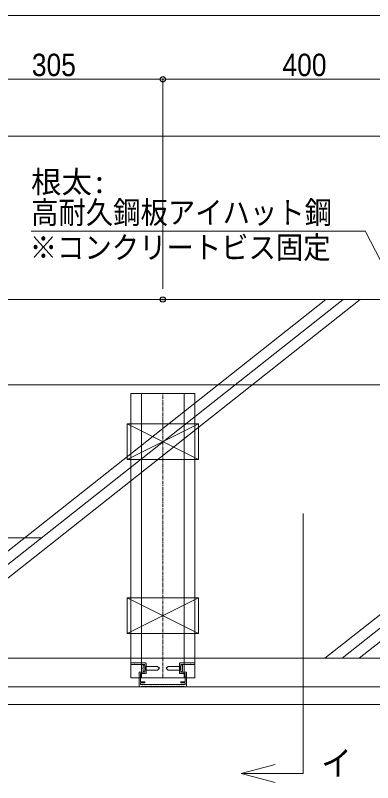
# Model space of a CAD drawing. Units: millimetres, scale not verified. Extents: x -8199 to 8201, y -2963 to 5056.
# Drawn here: x 1622 to 2292, y 3553 to 4993 of the extents above; entities that cross this region are included whole.
import ezdxf
from ezdxf.enums import TextEntityAlignment as Align

# ---------------------------------------------------------------- set-up
doc = ezdxf.new("R2010")
doc.units = ezdxf.units.MM
doc.header["$LTSCALE"] = 20
doc.header["$PDMODE"] = 32
doc.header["$PDSIZE"] = 10
doc.linetypes.add('CHAIN1', pattern=[8, 5, -1, 1, -1])
for name, color, linetype, lineweight in [('0-1_一般', 4, 'Continuous', 9), ('0-2_寸法', 7, 'Continuous', 9), ('0-3_0', 7, 'Continuous', 9)]:
    doc.layers.add(name, color=color, linetype=linetype, lineweight=lineweight)
doc.layers.add('0-4_Defpoints', color=7, linetype='Continuous')
doc.styles.add('ＭＳ ゴシック', font='')
doc.styles.add('ＭＳ Ｐゴシック', font='')
doc.styles.get('ＭＳ ゴシック').set_extended_font_data('MS Gothic')
doc.styles.get('ＭＳ Ｐゴシック').set_extended_font_data('MS PGothic')

# ---------------------------------------------------------------- blocks, each defined once
blk = doc.blocks.new('グループ-45-1')
at = {"layer": '0-1_一般', "color": 2}
for p, q in [((372561, -56426.8), (372561, -48426.8)), ((374361, -48426.8), (372561, -48426.8)), ((372861, -56426.8), (372861, -48426.8)), ((374061, -56426.8), (374061, -48426.8)), ((374361, -56426.8), (374361, -48426.8)), ((374361, -56426.8), (372561, -56426.8))]:
    blk.add_line(p, q, dxfattribs=at)
at = {"layer": '0-1_一般', "color": 7, "linetype": 'CHAIN1'}
blk.add_line((373461, -56426.8), (373461, -48426.8), dxfattribs=at)
blk = doc.blocks.new('グループ-46-1')
at = {"layer": '0-2_寸法'}
for p, q in [((374461, -50276.8), (372461, -49276.8)), ((372461, -50276.8), (374461, -49276.8))]:
    blk.add_line(p, q, dxfattribs=at)
blk.add_lwpolyline([(372461, -49276.8), (374461, -49276.8), (374461, -50276.8), (372461, -50276.8)], close=True, dxfattribs=at)
blk = doc.blocks.new('グループ-47-1')
at = {"layer": '0-2_寸法'}
for p, q in [((374461, -54176.8), (372461, -55176.8)), ((372461, -54176.8), (374461, -55176.8))]:
    blk.add_line(p, q, dxfattribs=at)
blk.add_lwpolyline([(372461, -54176.8), (374461, -54176.8), (374461, -55176.8), (372461, -55176.8)], close=True, dxfattribs=at)
blk = doc.blocks.new('グループ-48-1')
at = {"layer": '0-1_一般'}
for p, q in [((372979, -56116.4), (372951, -56116.4)), ((372951, -56201.2), (372979, -56201.2))]:
    blk.add_line(p, q, dxfattribs=at)
for points in [[(372910.8, -56237.9), (372910.1, -56235.9), (372909.6, -56233.9), (372909.2, -56231.9), (372909, -56230.3), (372908.9, -56229.3), (372908.7, -56228.3), (372908.6, -56227.2), (372908.5, -56226.2), (372908.3, -56225.2), (372908.2, -56224.1), (372908.1, -56223.1), (372907.9, -56222), (372907.8, -56221), (372907.7, -56220), (372907.5, -56218.9), (372907.4, -56217.9), (372907.3, -56216.9), (372907.1, -56215.8), (372907, -56214.8), (372906.9, -56213.7), (372906.7, -56212.7), (372906.6, -56211.7), (372906.5, -56210.6), (372906.3, -56209.6), (372906.1, -56207.6), (372905.5, -56202.9), (372905, -56198.2), (372904.6, -56193.5), (372904.2, -56188.8), (372903.9, -56184.1), (372903.6, -56179.4), (372903.4, -56174.7), (372903.2, -56170), (372903.1, -56165.3), (372903, -56160.6), (372903.1, -56155.9), (372903.1, -56151.2), (372903.2, -56146.5), (372903.4, -56141.7)], [(372903.4, -56141.7), (372903.6, -56137), (372903.9, -56132.3), (372904.3, -56127.6), (372904.7, -56122.9), (372905.1, -56118.2), (372905.7, -56113.5), (372906.2, -56108.8), (372906.4, -56107.8), (372906.5, -56106.7), (372906.6, -56105.7), (372906.8, -56104.7), (372906.9, -56103.6), (372907, -56102.6), (372907.2, -56101.5), (372907.3, -56100.5), (372907.4, -56099.5), (372907.6, -56098.4), (372907.7, -56097.4), (372907.8, -56096.3), (372908, -56095.3), (372908.1, -56094.3), (372908.2, -56093.2), (372908.4, -56092.2), (372908.5, -56091.2), (372908.6, -56090.1), (372908.8, -56089.1), (372908.9, -56088), (372909, -56087), (372909.3, -56085.3), (372909.7, -56083.3), (372910.3, -56081.2), (372911, -56079.2), (372911.8, -56077.2), (372912.8, -56075.3), (372914, -56073.4), (372915.2, -56071.6), (372916.7, -56069.8), (372918.2, -56068.1), (372919.9, -56066.6)], [(372919.9, -56066.6), (372921.6, -56065.2), (372923.5, -56063.9), (372925.4, -56062.7), (372927.4, -56061.7), (372929.5, -56060.9), (372931.6, -56060.2), (372933.6, -56059.6), (372935.7, -56059.2), (372937.8, -56058.9), (372939.8, -56058.8), (372941, -56058.8), (372941.5, -56058.8), (372942, -56058.8), (372942.5, -56058.8), (372943, -56058.8), (372943.5, -56058.8), (372943.9, -56058.8), (372944.4, -56058.8), (372944.9, -56058.8), (372945.4, -56058.8), (372945.9, -56058.8), (372946.3, -56058.8), (372946.8, -56058.8), (372947.3, -56058.8), (372947.8, -56058.8), (372948.3, -56058.8), (372948.8, -56058.8), (372949.2, -56058.8), (372949.7, -56058.8), (372950.2, -56058.8), (372950.7, -56058.8), (372951, -56061.2), (372951, -56070.6), (372951, -56080), (372951, -56089.4), (372951, -56098.8), (372951, -56108.2), (372951, -56117.6), (372951, -56127)], [(372951, -56127), (372951, -56136.5), (372951, -56145.9), (372951, -56155.3), (372951, -56164.7), (372951, -56174.1), (372951, -56183.5), (372951, -56192.9), (372951, -56202.3), (372951, -56211.7), (372951, -56221.2), (372951, -56230.6), (372951, -56240), (372951, -56249.4), (372951, -56258.8), (372951, -56258.8)], [(372951, -56258.8), (372950.6, -56258.8), (372950.1, -56258.8), (372949.6, -56258.8), (372949.1, -56258.8), (372948.6, -56258.8), (372948.2, -56258.8), (372947.7, -56258.8), (372947.2, -56258.8), (372946.7, -56258.8), (372946.2, -56258.8), (372945.7, -56258.8), (372945.3, -56258.8), (372944.8, -56258.8), (372944.3, -56258.8), (372943.8, -56258.8), (372943.3, -56258.8), (372942.9, -56258.8), (372942.4, -56258.8), (372941.9, -56258.8), (372941.4, -56258.8), (372940.9, -56258.8), (372939.3, -56258.8), (372937.3, -56258.6), (372935.2, -56258.3), (372933.1, -56257.9), (372931, -56257.3), (372929, -56256.5), (372926.9, -56255.6), (372925, -56254.6), (372923, -56253.4), (372921.2, -56252.1), (372919.5, -56250.6), (372917.8, -56249.1), (372916.3, -56247.4), (372914.9, -56245.6), (372913.7, -56243.7), (372912.6, -56241.8), (372911.6, -56239.9), (372910.8, -56237.9)]]:
    blk.add_lwpolyline(points, dxfattribs=at)
blk.add_lwpolyline([(372979, -56208.8), (373310.4, -56208.8), (373363, -56158.8), (373310.4, -56108.8), (372979, -56108.8)], close=True, dxfattribs=at)
blk = doc.blocks.new('グループ-49-1')
at = {"layer": '0-1_一般'}
for p, q in [((373943, -56116.4), (373971, -56116.4)), ((373971, -56201.2), (373943, -56201.2))]:
    blk.add_line(p, q, dxfattribs=at)
blk.add_lwpolyline([(373943, -56208.8), (373611.6, -56208.8), (373559, -56158.8), (373611.6, -56108.8), (373943, -56108.8)], close=True, dxfattribs=at)
for points in [[(374002.2, -56066.6), (374000.4, -56065.2), (373998.6, -56063.9), (373996.6, -56062.7), (373994.6, -56061.7), (373992.6, -56060.9), (373990.5, -56060.2), (373988.4, -56059.6), (373986.4, -56059.2), (373984.3, -56058.9), (373982.3, -56058.8), (373981, -56058.8), (373980.6, -56058.8), (373980.1, -56058.8), (373979.6, -56058.8), (373979.1, -56058.8), (373978.6, -56058.8), (373978.1, -56058.8), (373977.7, -56058.8), (373977.2, -56058.8), (373976.7, -56058.8), (373976.2, -56058.8), (373975.7, -56058.8), (373975.3, -56058.8), (373974.8, -56058.8), (373974.3, -56058.8), (373973.8, -56058.8), (373973.3, -56058.8), (373972.8, -56058.8), (373972.4, -56058.8), (373971.9, -56058.8), (373971.4, -56058.8), (373971, -56061.2), (373971, -56070.6), (373971, -56080), (373971, -56089.4), (373971, -56098.8), (373971, -56108.2), (373971, -56117.6), (373971, -56127)], [(373971, -56127), (373971, -56136.5), (373971, -56145.9), (373971, -56155.3), (373971, -56164.7), (373971, -56174.1), (373971, -56183.5), (373971, -56192.9), (373971, -56202.3), (373971, -56211.7), (373971, -56221.2), (373971, -56230.6), (373971, -56240), (373971, -56249.4), (373971, -56258.8), (373971, -56258.8)], [(374018.7, -56141.7), (374018.4, -56137), (374018.1, -56132.3), (374017.8, -56127.6), (374017.4, -56122.9), (374016.9, -56118.2), (374016.4, -56113.5), (374015.8, -56108.8), (374015.7, -56107.8), (374015.6, -56106.7), (374015.4, -56105.7), (374015.3, -56104.7), (374015.2, -56103.6), (374015, -56102.6), (374014.9, -56101.5), (374014.8, -56100.5), (374014.6, -56099.5), (374014.5, -56098.4), (374014.4, -56097.4), (374014.2, -56096.3), (374014.1, -56095.3), (374014, -56094.3), (374013.8, -56093.2), (374013.7, -56092.2), (374013.6, -56091.2), (374013.4, -56090.1), (374013.3, -56089.1), (374013.2, -56088), (374013, -56087), (374012.8, -56085.3), (374012.4, -56083.3), (374011.8, -56081.2), (374011.1, -56079.2), (374010.3, -56077.2), (374009.3, -56075.3), (374008.1, -56073.4), (374006.8, -56071.6), (374005.4, -56069.8), (374003.9, -56068.1), (374002.2, -56066.6)], [(374011.3, -56237.9), (374012, -56235.9), (374012.5, -56233.9), (374012.9, -56231.9), (374013.1, -56230.3), (374013.2, -56229.3), (374013.3, -56228.3), (374013.5, -56227.2), (374013.6, -56226.2), (374013.7, -56225.2), (374013.9, -56224.1), (374014, -56223.1), (374014.1, -56222), (374014.3, -56221), (374014.4, -56220), (374014.5, -56218.9), (374014.7, -56217.9), (374014.8, -56216.9), (374014.9, -56215.8), (374015.1, -56214.8), (374015.2, -56213.7), (374015.3, -56212.7), (374015.5, -56211.7), (374015.6, -56210.6), (374015.7, -56209.6), (374016, -56207.6), (374016.5, -56202.9), (374017.1, -56198.2), (374017.5, -56193.5), (374017.9, -56188.8), (374018.2, -56184.1), (374018.5, -56179.4), (374018.7, -56174.7), (374018.9, -56170), (374019, -56165.3), (374019, -56160.6), (374019, -56155.9), (374019, -56151.2), (374018.8, -56146.5), (374018.7, -56141.7)], [(373971, -56258.8), (373971.5, -56258.8), (373972, -56258.8), (373972.5, -56258.8), (373973, -56258.8), (373973.4, -56258.8), (373973.9, -56258.8), (373974.4, -56258.8), (373974.9, -56258.8), (373975.4, -56258.8), (373975.9, -56258.8), (373976.3, -56258.8), (373976.8, -56258.8), (373977.3, -56258.8), (373977.8, -56258.8), (373978.3, -56258.8), (373978.7, -56258.8), (373979.2, -56258.8), (373979.7, -56258.8), (373980.2, -56258.8), (373980.7, -56258.8), (373981.2, -56258.8), (373982.8, -56258.8), (373984.8, -56258.6), (373986.9, -56258.3), (373989, -56257.9), (373991, -56257.3), (373993.1, -56256.5), (373995.1, -56255.6), (373997.1, -56254.6), (373999, -56253.4), (374000.9, -56252.1), (374002.6, -56250.6), (374004.3, -56249.1), (374005.8, -56247.4), (374007.2, -56245.6), (374008.4, -56243.7), (374009.5, -56241.8), (374010.5, -56239.9), (374011.3, -56237.9)]]:
    blk.add_lwpolyline(points, dxfattribs=at)
blk = doc.blocks.new('_DOT')
at = {"layer": '0-3_0'}
for p, q in [((-10, 0), (-20, 0)), ((-5, 0), (5, 0))]:
    blk.add_line(p, q, dxfattribs=at)

msp = doc.modelspace()

# ---------------------------------------------------------------- linework, layer by layer
at = {"layer": '0-1_一般', "color": 2}
for p, q in [((1651.1, 4588.5), (2278.48, 4588.5)), ((2278.48, 4587.96), (2431.48, 4286.78))]:
    msp.add_line(p, q, dxfattribs=at)
at = {"layer": '0-1_一般'}
for p, q in [((1866.81, 3776.64), (1866.81, 3759.31)), ((1929.48, 3759.31), (1929.48, 3776.64)), ((1853.48, 3735.58), (1853.48, 3759.31)), ((1942.81, 3759.31), (1942.81, 3735.58)), ((1857.73, 3733.44), (1855.61, 3733.44)), ((1940.68, 3733.44), (1938.56, 3733.44))]:
    msp.add_line(p, q, dxfattribs=at)
at = {"layer": '0-1_一般', "color": 7}
for points in [[(1324.81, 4460.11), (3991.48, 4460.11), (3991.48, 4300.11), (1324.81, 4300.11)], [(1411.48, 4300.11), (3904.81, 4300.11), (3904.81, 3786.78), (1411.48, 3786.78)]]:
    msp.add_lwpolyline(points, close=True, dxfattribs=at)
at = {"layer": '0-1_一般', "color": 2}
for points in [[(1670.8, 4012.77), (1104.45, 4012.77), (1104.45, 4129)], [(2161.42, 4058.34), (2161.42, 3570.34), (2045.19, 3570.34)], [(2108.69, 3553.32), (2045.19, 3570.34), (2108.69, 3587.35)]]:
    msp.add_lwpolyline(points, dxfattribs=at)
at = {"layer": '0-1_一般'}
for points in [[(1854.81, 3760.64), (1864.14, 3760.64), (1864.14, 3767.58), (1864.54, 3767.98), (1864.14, 3768.38), (1864.14, 3775.31), (1846.54, 3775.31), (1846.14, 3775.71), (1845.74, 3775.31), (1838.14, 3775.31), (1838.14, 3777.98), (1845.74, 3777.98), (1846.14, 3777.58), (1846.54, 3777.98), (1865.48, 3777.98)], [(1930.81, 3777.98), (1949.74, 3777.98), (1950.14, 3777.58), (1950.54, 3777.98), (1958.14, 3777.98), (1958.14, 3775.31), (1950.54, 3775.31), (1950.14, 3775.71), (1949.74, 3775.31), (1932.14, 3775.31), (1932.14, 3768.38), (1931.74, 3767.98), (1932.14, 3767.58), (1932.14, 3760.64), (1941.48, 3760.64)], [(1865.48, 3757.98), (1856.14, 3757.98), (1856.14, 3742.44), (1864.48, 3742.44), (1864.48, 3740.44), (1856.14, 3740.44), (1856.14, 3737.44), (1940.14, 3737.44), (1940.14, 3740.44), (1931.81, 3740.44), (1931.81, 3742.44), (1940.14, 3742.44), (1940.14, 3757.98), (1930.81, 3757.98)]]:
    msp.add_lwpolyline(points, dxfattribs=at)
at = {"layer": '0-1_一般', "color": 1}
msp.add_lwpolyline([(3991.48, 3700.11), (3958.15, 3733.44), (1358.14, 3733.44), (1324.81, 3700.11)], close=True, dxfattribs=at)
at = {"layer": '0-1_一般'}
for centre, radius, start, end in [((1865.48, 3776.64), 1.33, 45, 90), ((1865.48, 3776.64), 1.33, 0, 45), ((1930.81, 3776.64), 1.33, 135, 180), ((1930.81, 3776.64), 1.33, 90, 135), ((1854.81, 3759.31), 1.33, 135, 180), ((1854.81, 3759.31), 1.33, 90, 135), ((1865.48, 3759.31), 1.33, 315, 0), ((1930.81, 3759.31), 1.33, 180, 225), ((1941.48, 3759.31), 1.33, 45, 90), ((1941.48, 3759.31), 1.33, 0, 45), ((1865.48, 3759.31), 1.33, 270, 315), ((1930.81, 3759.31), 1.33, 225, 270), ((1855.61, 3735.58), 2.13, 180, 270), ((1857.73, 3734.11), 0.667, 270, 330), ((1858.88, 3733.44), 0.667, 90, 150), ((1858.88, 3733.44), 0.667, 30, 90), ((1860.04, 3734.11), 0.667, 210, 270), ((1860.04, 3734.11), 0.667, 270, 330), ((1861.19, 3733.44), 0.667, 90, 150), ((1861.19, 3733.44), 0.667, 30, 90), ((1862.35, 3734.11), 0.667, 210, 270), ((1862.35, 3734.11), 0.667, 270, 330), ((1863.5, 3733.44), 0.667, 90, 150), ((1863.5, 3733.44), 0.667, 30, 90), ((1864.66, 3734.11), 0.667, 210, 270), ((1864.66, 3734.11), 0.667, 270, 330), ((1865.81, 3733.44), 0.667, 90, 150), ((1865.81, 3733.44), 0.667, 30, 90), ((1866.97, 3734.11), 0.667, 210, 270), ((1866.97, 3734.11), 0.667, 270, 330), ((1868.12, 3733.44), 0.667, 90, 150), ((1868.12, 3733.44), 0.667, 30, 90), ((1869.28, 3734.11), 0.667, 210, 270), ((1869.28, 3734.11), 0.667, 270, 330), ((1870.43, 3733.44), 0.667, 90, 150), ((1870.43, 3733.44), 0.667, 30, 90), ((1871.59, 3734.11), 0.667, 210, 270), ((1871.59, 3734.11), 0.667, 270, 330), ((1872.74, 3733.44), 0.667, 90, 150), ((1872.74, 3733.44), 0.667, 30, 90), ((1873.9, 3734.11), 0.667, 210, 270), ((1873.9, 3734.11), 0.667, 270, 330), ((1875.05, 3733.44), 0.667, 90, 150), ((1875.05, 3733.44), 0.667, 30, 90), ((1876.2, 3734.11), 0.667, 210, 270), ((1876.2, 3734.11), 0.667, 270, 330), ((1877.36, 3733.44), 0.667, 90, 150), ((1877.36, 3733.44), 0.667, 30, 90), ((1878.51, 3734.11), 0.667, 210, 270), ((1878.51, 3734.11), 0.667, 270, 330), ((1879.67, 3733.44), 0.667, 90, 150), ((1879.67, 3733.44), 0.667, 30, 90), ((1880.82, 3734.11), 0.667, 210, 270), ((1880.82, 3734.11), 0.667, 270, 330), ((1881.98, 3733.44), 0.667, 90, 150), ((1881.98, 3733.44), 0.667, 30, 90), ((1883.13, 3734.11), 0.667, 210, 270), ((1883.13, 3734.11), 0.667, 270, 330), ((1884.29, 3733.44), 0.667, 90, 150), ((1884.29, 3733.44), 0.667, 30, 90), ((1885.44, 3734.11), 0.667, 210, 270), ((1885.44, 3734.11), 0.667, 270, 330), ((1886.6, 3733.44), 0.667, 90, 150), ((1886.6, 3733.44), 0.667, 30, 90), ((1887.75, 3734.11), 0.667, 210, 270), ((1887.75, 3734.11), 0.667, 270, 330), ((1888.91, 3733.44), 0.667, 90, 150), ((1888.91, 3733.44), 0.667, 30, 90), ((1890.06, 3734.11), 0.667, 210, 270), ((1890.06, 3734.11), 0.667, 270, 330), ((1891.22, 3733.44), 0.667, 90, 150), ((1891.22, 3733.44), 0.667, 30, 90), ((1892.37, 3734.11), 0.667, 210, 270), ((1892.37, 3734.11), 0.667, 270, 330), ((1893.53, 3733.44), 0.667, 90, 150), ((1893.53, 3733.44), 0.667, 30, 90), ((1894.68, 3734.11), 0.667, 210, 270), ((1894.68, 3734.11), 0.667, 270, 330), ((1895.83, 3733.44), 0.667, 90, 150), ((1895.83, 3733.44), 0.667, 30, 90), ((1896.99, 3734.11), 0.667, 210, 270), ((1896.99, 3734.11), 0.667, 270, 330), ((1898.14, 3733.44), 0.667, 90, 150), ((1898.14, 3733.44), 0.667, 30, 90), ((1899.3, 3734.11), 0.667, 210, 270), ((1899.3, 3734.11), 0.667, 270, 330), ((1900.45, 3733.44), 0.667, 90, 150), ((1900.45, 3733.44), 0.667, 30, 90), ((1901.61, 3734.11), 0.667, 210, 270), ((1901.61, 3734.11), 0.667, 270, 330), ((1902.76, 3733.44), 0.667, 90, 150), ((1902.76, 3733.44), 0.667, 30, 90), ((1903.92, 3734.11), 0.667, 210, 270), ((1903.92, 3734.11), 0.667, 270, 330), ((1905.07, 3733.44), 0.667, 90, 150), ((1905.07, 3733.44), 0.667, 30, 90), ((1906.23, 3734.11), 0.667, 210, 270), ((1906.23, 3734.11), 0.667, 270, 330), ((1907.38, 3733.44), 0.667, 90, 150), ((1907.38, 3733.44), 0.667, 30, 90), ((1908.54, 3734.11), 0.667, 210, 270), ((1908.54, 3734.11), 0.667, 270, 330), ((1909.69, 3733.44), 0.667, 90, 150), ((1909.69, 3733.44), 0.667, 30, 90), ((1910.85, 3734.11), 0.667, 210, 270), ((1910.85, 3734.11), 0.667, 270, 330), ((1912, 3733.44), 0.667, 90, 150), ((1912, 3733.44), 0.667, 30, 90), ((1913.16, 3734.11), 0.667, 210, 270), ((1913.16, 3734.11), 0.667, 270, 330), ((1914.31, 3733.44), 0.667, 90, 150), ((1914.31, 3733.44), 0.667, 30, 90), ((1915.46, 3734.11), 0.667, 210, 270), ((1915.46, 3734.11), 0.667, 270, 330), ((1916.62, 3733.44), 0.667, 90, 150), ((1916.62, 3733.44), 0.667, 30, 90), ((1917.77, 3734.11), 0.667, 210, 270), ((1917.77, 3734.11), 0.667, 270, 330), ((1918.93, 3733.44), 0.667, 90, 150), ((1918.93, 3733.44), 0.667, 30, 90), ((1920.08, 3734.11), 0.667, 210, 270), ((1920.08, 3734.11), 0.667, 270, 330), ((1921.24, 3733.44), 0.667, 90, 150), ((1921.24, 3733.44), 0.667, 30, 90), ((1922.39, 3734.11), 0.667, 210, 270), ((1922.39, 3734.11), 0.667, 270, 330), ((1923.55, 3733.44), 0.667, 90, 150), ((1923.55, 3733.44), 0.667, 30, 90), ((1924.7, 3734.11), 0.667, 210, 270), ((1924.7, 3734.11), 0.667, 270, 330), ((1925.86, 3733.44), 0.667, 90, 150), ((1925.86, 3733.44), 0.667, 30, 90), ((1927.01, 3734.11), 0.667, 210, 270), ((1927.01, 3734.11), 0.667, 270, 330), ((1928.17, 3733.44), 0.667, 90, 150), ((1928.17, 3733.44), 0.667, 30, 90), ((1929.32, 3734.11), 0.667, 210, 270), ((1929.32, 3734.11), 0.667, 270, 330), ((1930.48, 3733.44), 0.667, 90, 150), ((1930.48, 3733.44), 0.667, 30, 90), ((1931.63, 3734.11), 0.667, 210, 270), ((1931.63, 3734.11), 0.667, 270, 330), ((1932.78, 3733.44), 0.667, 90, 150), ((1932.78, 3733.44), 0.667, 30, 90), ((1933.94, 3734.11), 0.667, 210, 270), ((1933.94, 3734.11), 0.667, 270, 330), ((1935.09, 3733.44), 0.667, 90, 150), ((1935.09, 3733.44), 0.667, 30, 90), ((1936.25, 3734.11), 0.667, 210, 270), ((1936.25, 3734.11), 0.667, 270, 330), ((1937.4, 3733.44), 0.667, 90, 150), ((1937.4, 3733.44), 0.667, 30, 90), ((1938.56, 3734.11), 0.667, 210, 270), ((1940.68, 3735.58), 2.13, 270, 0)]:
    msp.add_arc(centre, radius, start, end, dxfattribs=at)
at = {"layer": '0-2_寸法'}
for p, q in [((3981.46, 4993.44), (1334.83, 4993.44)), ((1888.13, 4873.44), (1501.49, 4873.44)), ((1898.15, 4480.11), (1898.15, 4873.44)), ((1898.15, 4480.11), (1898.15, 4873.44)), ((2421.46, 4873.44), (1908.16, 4873.44)), ((3894.8, 4766.78), (1421.49, 4766.78)), ((1411.48, 3833.1), (2203.93, 4460.11)), ((1411.48, 3807.6), (2236.16, 4460.11)), ((1417.4, 3786.78), (2268.4, 4460.11)), ((2201.91, 3786.78), (3052.91, 4460.11)), ((2234.14, 3786.78), (3085.14, 4460.11)), ((2266.37, 3786.78), (3117.37, 4460.11))]:
    msp.add_line(p, q, dxfattribs=at)
at = {"layer": '0-4_Defpoints'}
for p in [(1898.15, 4873.44), (1898.15, 4460.11)]:
    msp.add_point(p, dxfattribs=at)

# ---------------------------------------------------------------- block references
at = {"layer": '0-1_一般', "xscale": 0.06666667, "yscale": 0.06666667}
for name in ['グループ-45-1', 'グループ-48-1', 'グループ-49-1']:
    msp.add_blockref(name, (-22999.26, 7511.9), dxfattribs=at)
at = {"layer": '0-2_寸法'}
for name, p, xscale, yscale in [('_DOT', (1898.15, 4873.44), 0.5007446, 0.5007446), ('グループ-46-1', (-22999.26, 7511.9), 0.06666667, 0.06666667), ('グループ-47-1', (-22999.26, 7511.9), 0.06666667, 0.06666667)]:
    msp.add_blockref(name, p, dxfattribs=dict(at, xscale=xscale, yscale=yscale))
at = {"layer": '0-2_寸法', "xscale": 0.5007446, "yscale": 0.5007446, "rotation": 180}
msp.add_blockref('_DOT', (1898.15, 4873.44), dxfattribs=at)

# ---------------------------------------------------------------- texts
at = {"layer": '0-1_一般', "style": 'ＭＳ ゴシック', "width": 0.9}
msp.add_text('イ', height=46.67, dxfattribs=at).set_placement((2195.11, 3552.77), align=Align.BOTTOM_LEFT)
at = {"layer": '0-2_寸法', "style": 'ＭＳ Ｐゴシック', "width": 0.9}
for s, p in [('305', (1652.48, 4866.78)), ('400', (2122.48, 4866.78))]:
    msp.add_text(s, height=42.08, dxfattribs=at).set_placement(p, align=Align.BOTTOM_LEFT)
at = {"layer": '0-2_寸法', "color": 4, "style": 'ＭＳ ゴシック'}
msp.add_text('根太:', height=41.79, dxfattribs=at).set_placement((1651.1, 4647.45), align=Align.BOTTOM_LEFT)
at = {"layer": '0-2_寸法', "color": 4, "style": 'ＭＳ ゴシック', "width": 0.9}
for s, p in [('高耐久鋼板アイハット鋼', (1651.1, 4590.04)), ('※コンクリートビス固定', (1648.43, 4524.39))]:
    msp.add_text(s, height=41.79, dxfattribs=at).set_placement(p, align=Align.BOTTOM_LEFT)

doc.saveas('drawing.dxf')
